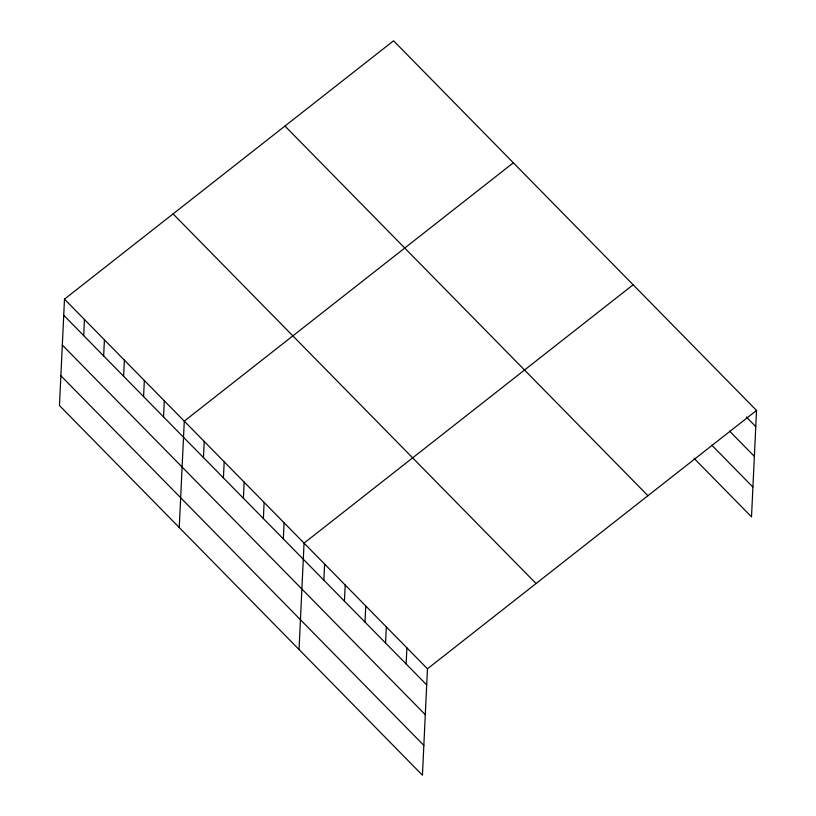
<?xml version="1.0" encoding="UTF-8"?>
<svg xmlns="http://www.w3.org/2000/svg" width="816" height="816" viewBox="0 0 816 816"><rect width="100%" height="100%" fill="white"/><g stroke="black" fill="none" stroke-linecap="round" stroke-linejoin="round"><path stroke-width="1.22" d="M64.484 299.146L59.466 405.542L422.443 775.2L427.462 668.804L64.484 299.146L393.557 40.8L756.534 410.458L751.516 516.854L694.09 458.378M83.691 335.6L84.446 319.474M103.652 355.929L104.417 339.803M123.614 376.258L124.379 360.131M143.585 396.596L144.34 380.47M163.547 416.925L164.302 400.799M179.255 527.534L184.273 421.127L513.335 162.792M203.47 457.582L204.235 441.456M223.431 477.921L224.196 461.795M243.403 498.25L244.157 482.123M263.364 518.578L264.129 502.452M283.325 538.907L284.09 522.781M299.033 649.516L304.052 543.119L633.124 284.774M323.86 580.186L324.625 564.06M344.434 601.137L345.188 585.011M364.997 622.088L365.762 605.962M385.57 643.028L386.325 626.902M406.133 663.979L406.898 647.853M427.462 668.804L756.534 410.458M746.344 416.986L755.769 426.584M729.514 431.062L754.372 456.379M711.787 445.169L752.923 487.07M284.957 126.052L647.945 495.71M173.074 213.894L536.061 583.542M63.73 315.272L426.707 684.92M62.322 345.056L425.299 714.714M60.874 375.748L423.851 745.406"/></g></svg>
